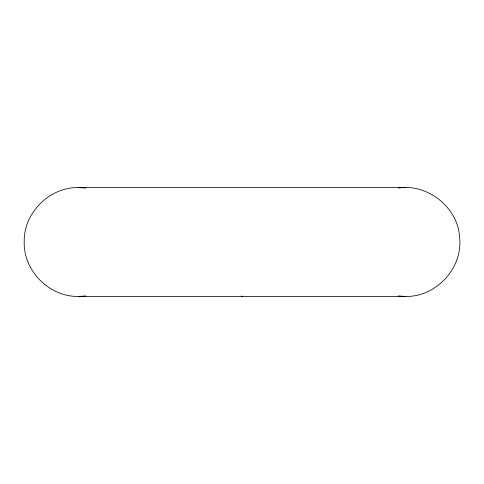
<?xml version="1.0" encoding="UTF-8"?>
<svg xmlns="http://www.w3.org/2000/svg" width="484" height="484" viewBox="0 0 484 484"><rect width="100%" height="100%" fill="white"/><g stroke="black" fill="none" stroke-linecap="round" stroke-linejoin="round"><path stroke-width="0.73" d="M398.308 188.064C427.021 183.273 457.924 207.11 459.582 237.106C463.2 267.888 436.114 297.358 405.168 296.45L78.832 296.45C49.695 297.2 23.516 271.173 24.2 242C23.516 212.827 49.695 186.8 78.832 187.55L405.168 187.55M85.692 295.936L78.832 296.45M78.832 187.55L85.692 188.064M405.168 296.45L398.308 295.936M242 295.893L242 296.45"/></g></svg>
